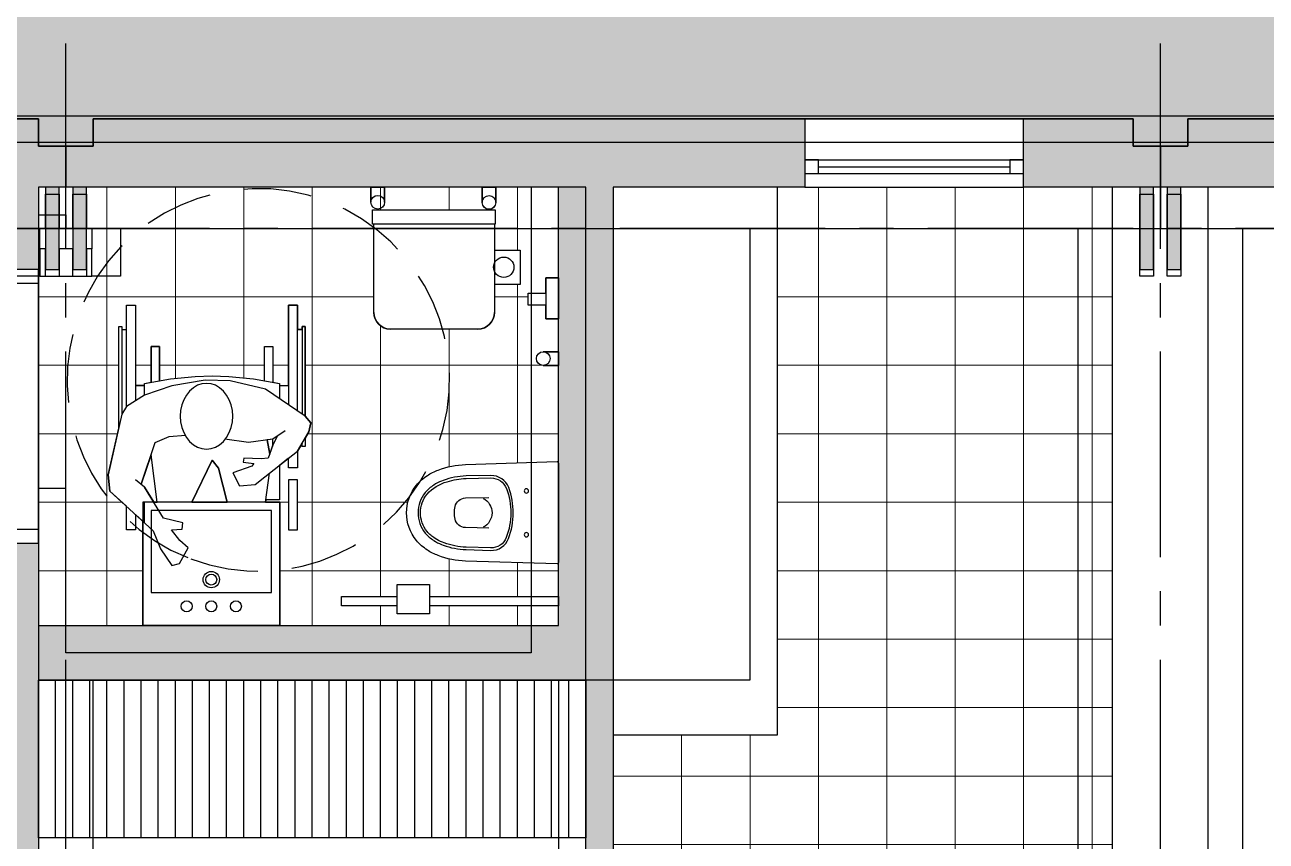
# Model space of a CAD drawing. Header units: inches. Extents: x -5 to 57, y -105 to 48.
# Drawn here: x 6.85 to 11.387, y 17.612 to 20.593 of the extents above; entities that cross this region are included whole.
import ezdxf

# ---------------------------------------------------------------- set-up
doc = ezdxf.new("R2010")
doc.units = ezdxf.units.IN
doc.header["$MEASUREMENT"] = 0
for name, pattern in [('CENTER2', [1.125, 0.75, -0.125, 0.125, -0.125]), ('CONTINUA', [0]), ('DASHED2', [0.375, 0.25, -0.125])]:
    doc.linetypes.add(name, pattern=pattern)
doc.layers.get('Defpoints').update_dxf_attribs({"color": 140})
for name, color, linetype in [('AL-aberturas', 2, 'Continuous'), ('AL-Mamp', 3, 'Continuous'), ('AL-Pavimentos', 1, 'Continuous'), ('EJES-Estructura', 3, 'CENTER2'), ('EQ-Fijo', 1, 'Continuous'), ('EQ-Sanitarios', 1, 'Continuous'), ('ES-Columna', 4, 'CONTINUA'), ('HTC-Estructura', 250, 'CONTINUA'), ('HTC-TexturaPiso', 7, 'Continuous'), ('SectionCutEdges', 240, 'Continuous'), ('Z_SKP', 7, 'Continuous')]:
    doc.layers.add(name, color=color, linetype=linetype)
doc.layers.add('HTC-Humedo', color=254, linetype='Continuous', lineweight=9)
doc.layers.add('HTC-Mamposterías', color=253, linetype='Continuous', lineweight=9)

# ---------------------------------------------------------------- blocks, each defined once
blk = doc.blocks.new('skp')
for p, q in [((19.67499999999926, 28.09499999999998), (19.67499999999926, 28.19999999999998)), ((19.77499999999926, 28.09499999999998), (19.67499999999926, 28.09499999999998)), ((19.67499999999926, 28.09499999999998), (19.67499999999926, 28.07499999999999)), ((19.77499999999926, 28.09499999999998), (19.85000000000011, 28.09499999999998)), ((19.77499999999926, 28.07499999999999), (19.77499999999926, 28.09499999999998)), ((19.67499999999926, 28.02499999999999), (19.67499999999926, 27.97499999999999)), ((19.77499999999926, 27.97499999999999), (19.77499999999926, 28.02499999999999)), ((19.67499999999926, 27.92499999999999), (19.67499999999926, 27.905)), ((19.67499999999926, 27.905), (19.77499999999926, 27.905)), ((19.67499999999926, 27.80000000000001), (19.67499999999926, 27.905)), ((19.77499999999926, 27.905), (19.77499999999926, 27.92499999999999)), ((19.85000000000063, 27.905), (19.77499999999926, 27.905)), ((19.85000000000061, 27.80000000000001), (19.67499999999926, 27.80000000000001)), ((18.19999999999956, 25.50000000000007), (18.19999999999956, 26.10000000000008)), ((19.85000000000031, 25.50000000000007), (18.19999999999956, 25.50000000000007)), ((15.59999999999999, 24.29999999999999), (19.85000000000016, 24.29999999999999)), ((19.85000000000063, 23.69999999999999), (15.09999999999999, 23.69999999999999))]:
    blk.add_line(p, q)
at = {"layer": 'SectionCutEdges'}
for p, q in [((20.16513544435595, 31.74999999999994), (20.16513544435595, 28.10000000000001)), ((20.24999999999902, 28.1), (20.24999999999962, 31.7500000000002)), ((20.26021812656079, 20.24999999999999), (20.26021812656079, 31.75000000000023)), ((19.85000000000012, 28.19999999999998), (19.85000000000011, 28.09499999999998)), ((18.89999999999925, 28.10000000000009), (14.99999999999872, 28.09999999999985)), ((18.89999999999925, 28.00000000000009), (18.89999999999925, 28.10000000000009)), ((19.85000000000011, 28.09499999999998), (19.8500000000001, 28.07499999999999)), ((19.99999999999952, 28.10000000000016), (19.89999999999946, 28.10000000000016)), ((19.89999999999946, 28.10000000000016), (19.89999999999946, 28.07499999999999)), ((19.99999999999952, 28.00000000000018), (19.99999999999952, 28.10000000000016)), ((20.1499999999989, 27.99999999999998), (20.1499999999989, 28.10000000000001)), ((20.1499999999989, 28.10000000000001), (20.16513544435595, 28.10000000000001)), ((20.16513544435595, 28.10000000000001), (20.24999999999902, 28.1)), ((20.16513544435595, 28.10000000000001), (20.16513544435595, 27.89999999999998)), ((19.67499999999926, 28.07499999999999), (19.67499999999926, 28.02499999999999)), ((19.67499999999926, 28.07499999999999), (19.77499999999926, 28.07499999999999)), ((19.8500000000001, 28.07499999999999), (19.77499999999926, 28.07499999999999)), ((19.8500000000001, 28.07499999999999), (19.8500000000001, 28.02499999999999)), ((19.8500000000001, 28.07499999999999), (19.89999999999946, 28.07499999999999)), ((19.89999999999946, 28.07499999999999), (19.89999999999946, 28.02499999999999)), ((19.89999999999946, 28.07499999999999), (19.97499999999926, 28.07499999999999)), ((19.97499999999926, 28.07499999999999), (19.97499999999926, 28.02499999999999)), ((18.2999999999991, 28.00000000000004), (18.89999999999925, 28.00000000000009)), ((18.29999999999914, 26.30000000000004), (18.2999999999991, 28.00000000000004)), ((19.77499999999926, 28.02499999999999), (19.67499999999926, 28.02499999999999)), ((19.77499999999926, 28.02499999999999), (19.8500000000001, 28.02499999999999)), ((19.8500000000001, 28.02499999999999), (19.85000000000064, 28.00000000000001)), ((19.89999999999946, 28.02499999999999), (19.8500000000001, 28.02499999999999)), ((19.89999999999946, 28.00000000000014), (19.85000000000064, 28.00000000000001)), ((19.85000000000064, 28.00000000000001), (19.85000000000064, 27.97499999999999)), ((19.89999999999946, 28.02499999999999), (19.89999999999946, 28.00000000000014)), ((19.97499999999926, 28.02499999999999), (19.89999999999946, 28.02499999999999)), ((19.89999999999946, 28.00000000000014), (19.99999999999952, 28.00000000000018)), ((20.1499999999989, 27.99999999999998), (19.99999999999952, 28.00000000000018)), ((20.1499999999989, 27.89999999999998), (20.1499999999989, 27.99999999999998)), ((19.67499999999926, 27.97499999999999), (19.67499999999926, 27.92499999999999)), ((19.67499999999926, 27.97499999999999), (19.77499999999926, 27.97499999999999)), ((19.85000000000064, 27.97499999999999), (19.77499999999926, 27.97499999999999)), ((19.85000000000064, 27.97499999999999), (19.97499999999926, 27.97499999999999)), ((19.85000000000064, 27.97499999999999), (19.85000000000063, 27.92499999999999)), ((19.97499999999926, 27.97499999999999), (19.97499999999926, 27.92499999999999)), ((15.19999999999999, 27.90000000000003), (18.19999999999907, 27.90000000000001)), ((18.19999999999907, 27.90000000000001), (18.19999999999956, 26.20000000000008)), ((19.77499999999926, 27.92499999999999), (19.67499999999926, 27.92499999999999)), ((19.77499999999926, 27.92499999999999), (19.85000000000063, 27.92499999999999)), ((19.97499999999926, 27.92499999999999), (19.85000000000063, 27.92499999999999)), ((19.85000000000063, 27.92499999999999), (19.85000000000063, 27.905)), ((19.85000000000063, 27.905), (19.85000000000061, 27.80000000000001)), ((20.16513544435595, 27.89999999999998), (20.1499999999989, 27.89999999999998)), ((20.24999999999967, 27.89999999999998), (20.16513544435595, 27.89999999999998)), ((20.16513544435595, 27.89999999999998), (20.16513544435595, 24.1)), ((20.24999999999904, 24.09999999999998), (20.24999999999967, 27.89999999999998)), ((19.85000000000061, 27.80000000000001), (19.85000000000065, 26.30000000000017)), ((19.85000000000065, 26.30000000000017), (18.29999999999914, 26.30000000000004)), ((19.99999999999956, 26.30000000000018), (19.85000000000065, 26.30000000000017)), ((19.85000000000065, 26.30000000000017), (19.85000000000039, 26.10000000000008)), ((19.99999999999956, 26.10000000000017), (19.99999999999956, 26.30000000000018)), ((18.19999999999956, 26.20000000000008), (17.44999999999956, 26.20000000000008)), ((18.19999999999956, 26.10000000000008), (18.19999999999956, 26.20000000000008)), ((17.44999999999956, 26.10000000000008), (18.19999999999956, 26.10000000000008)), ((18.19999999999956, 26.10000000000008), (19.85000000000039, 26.10000000000008)), ((19.85000000000039, 26.10000000000008), (19.99999999999956, 26.10000000000017)), ((19.85000000000039, 26.10000000000008), (19.85000000000031, 25.50000000000007)), ((19.85000000000031, 25.50000000000007), (19.85000000000016, 24.29999999999999)), ((19.85000000000016, 24.29999999999999), (19.85000000000067, 24.07499999999999)), ((20.14999999999893, 23.99999999999997), (20.14999999999892, 24.1)), ((20.14999999999892, 24.1), (20.16513544435595, 24.1)), ((20.16513544435595, 24.1), (20.24999999999904, 24.09999999999998)), ((20.16513544435595, 24.1), (20.16513544435595, 23.89999999999997)), ((19.67499999999906, 24.02499999999999), (19.67499999999906, 24.07499999999999)), ((19.67499999999906, 24.07499999999999), (19.85000000000067, 24.07499999999999)), ((19.85000000000067, 24.07499999999999), (19.97499999999906, 24.07499999999999)), ((19.85000000000067, 24.07499999999999), (19.85000000000067, 24.02499999999999)), ((19.97499999999906, 24.07499999999999), (19.97499999999906, 24.02499999999999)), ((19.85000000000067, 24.02499999999999), (19.67499999999906, 24.02499999999999)), ((19.97499999999906, 24.02499999999999), (19.85000000000067, 24.02499999999999)), ((19.85000000000067, 24.02499999999999), (19.85000000000067, 24)), ((20.14999999999893, 23.99999999999997), (19.85000000000067, 24)), ((19.85000000000067, 24), (19.85000000000066, 23.97499999999999)), ((20.14999999999893, 23.89999999999997), (20.14999999999893, 23.99999999999997)), ((19.67499999999906, 23.92499999999999), (19.67499999999906, 23.97499999999999)), ((19.67499999999906, 23.97499999999999), (19.85000000000066, 23.97499999999999)), ((19.85000000000066, 23.97499999999999), (19.97499999999906, 23.97499999999999)), ((19.85000000000066, 23.97499999999999), (19.85000000000066, 23.92499999999999)), ((19.97499999999906, 23.97499999999999), (19.97499999999906, 23.92499999999999)), ((19.85000000000066, 23.92499999999999), (19.67499999999906, 23.92499999999999)), ((19.97499999999906, 23.92499999999999), (19.85000000000066, 23.92499999999999)), ((19.85000000000066, 23.92499999999999), (19.85000000000063, 23.69999999999999)), ((20.16513544435595, 23.89999999999997), (20.14999999999893, 23.89999999999997)), ((20.24999999999969, 23.89999999999997), (20.16513544435595, 23.89999999999997)), ((20.16513544435595, 23.89999999999997), (20.16513544435595, 20.24999999999999)), ((20.24999999999909, 20.24999999999996), (20.24999999999969, 23.89999999999997)), ((19.85000000000063, 23.69999999999999), (19.85000000000017, 20.19999999999997))]:
    blk.add_line(p, q, dxfattribs=at)
blk = doc.blocks.new('columna')
at = {"layer": 'HTC-Estructura'}
h = blk.add_hatch(color=256, dxfattribs=at)
h.dxf.hatch_style = 1
h.paths.add_polyline_path([(0.09999999999999432, 0), (0.1499999999999986, 1.77635683940025e-15), (0.1499999999999986, 0.3000000000000007), (0.09999999999999432, 0.2999999999999989)])
h.paths.add_polyline_path([(0, 0), (0.05000000000000426, 1.77635683940025e-15), (0.05000000000000426, 0.3000000000000007), (0, 0.2999999999999989)])
for points in [[(0, 0), (0.05000000000000426, 1.77635683940025e-15), (0.05000000000000426, 0.3000000000000007), (0, 0.2999999999999989)], [(0.09999999999999432, 0), (0.1499999999999986, 1.77635683940025e-15), (0.1499999999999986, 0.3000000000000007), (0.09999999999999432, 0.2999999999999989)]]:
    blk.add_lwpolyline(points, close=True)
blk = doc.blocks.new('PS_1.00x0.10')
at = {"color": 0}
blk.add_lwpolyline([(-0.05000000000001137, -5.684341886080801e-14), (-0.1000000000000227, -5.684341886080801e-14), (-0.1000000000000225, 0.8999999999999317), (-0.05000000000001115, 0.8999999999999317)], close=True, dxfattribs=at)
for points in [[(0, 0), (-0.05000000000001137, 0), (-0.05000000000001137, -0.1000000000000341), (0, -0.1000000000000909)], [(-0.9999999999999547, -0.1000000000000909), (-0.9499999999999433, -0.1000000000000909), (-0.949999999999716, -1.70530256582424e-13), (-0.9999999999999547, -5.684341886080801e-14)]]:
    blk.add_lwpolyline(points, dxfattribs=at)
at = {"color": 9}
blk.add_arc((-0.05000000000001137, -5.684341886080801e-14), 0.8999999999999886, 89.99999999999997, 180, dxfattribs=at)
blk = doc.blocks.new('inodoro2')
at = {"color": 0}
blk.add_lwpolyline([(0.5190000000001191, -0.1014999999998736, 0.3546798029556779), (0.5190000000000055, 0.1015000000001578, 0.06470984636858826), (0.478999999999985, 0.1360000000000241, 0.06005385441903579), (0.4390000000001351, 0.1560000000000628, 0.08538410958147201), (0.3389510283535628, 0.1764378642644715), (0.005155730629894606, 0.1868393410193789, 0.4233672401025692), (-5.684341886080801e-14, 0.1818417668106918), (5.684341886080801e-14, -0.1818417668106349, 0.4233672401025755), (0.005155730629894606, -0.1868393410192652), (0.3389510283536197, -0.1764378642643578, 0.08538410958147603), (0.4390000000000214, -0.1559999999998922, 0.06005385441901612), (0.478999999999985, -0.1359999999998536, 0.06470984636859539)], format="xyb", close=True, dxfattribs=at)
blk.add_lwpolyline([(0.4558562769351511, -0.1009519175601667, -0.05610001384091203), (0.4269911490277423, -0.1156699732078437), (0.420734447756729, -0.118021058029683, -0.0822585310797336), (0.3376428910628988, -0.1344582409117265), (0.2478776732618257, -0.1372554367761154, -0.3196992246936755), (0.1822205809887691, -0.0935118808857851, -0.1825634116925561), (0.1816496504882252, 0.09200034655140144, -0.3179524233199826), (0.2466050662035855, 0.1361566131740233), (0.3376428910627851, 0.1344582409117834, -0.08225853107974863), (0.4207344477568995, 0.1180210580297967), (0.4269911490277423, 0.1156699732080142, -0.05614142442603173), (0.4558762339428881, 0.100938736742421, -0.06315959318925528), (0.4870090585178559, 0.07426188356004104, -0.1699412990201246), (0.5130000000001473, 1.13686837721616e-13, -0.1699412990201205), (0.4870090585178559, -0.07426188355981367, -0.06312239290453102), (0.4558964010938098, -0.1009254548484364, 0.06312239290453102)], format="xyb", dxfattribs=at)
at = {"color": 8}
for points in [[(0.4509456298995929, -0.09340948088743062, 0.06265861734938769), (0.4801484962722498, -0.06842936121353205, 0.1692839826484694), (0.5040000000001328, 1.13686837721616e-13, 0.1692839826484835), (0.4801484962721361, 0.06842936121381626, 0.1423729251411963), (0.4068961002531637, 0.113333641343047, 0.0708347334742841), (0.3374182919516215, 0.1254608649423403), (0.2464371943199239, 0.1271581789196716, 0.3179524233199826), (0.1900788189199147, 0.08884612405580583, 0.1825634116925561), (0.1906301751265573, -0.09030583558984517, 0.3196992246936755), (0.2475973581280186, -0.1282598032005353), (0.3373625759290917, -0.1254626073361464, 0.0822585310797336), (0.4175686452280729, -0.1095962319573118), (0.4238253464990294, -0.1072451471354725, 0.05610001384091203), (0.4508969077069764, -0.09344161418022168)], [(0.2548729370614069, -0.05650349073999905), (0.3395811768079398, -0.05417634129639737, 0.3454059952649307), (0.3775785204337581, -0.0226481441575288, 0.1069173504647125), (0.3775785204336444, 0.02264814415769933, 0.3454059952649211), (0.3395811768079966, 0.0541763412965679), (0.2548729370614069, 0.05650349074016958)]]:
    blk.add_lwpolyline(points, format="xyb", dxfattribs=at)
for centre in [(0.116999999999905, 0.08000000000009777), (0.116999999999905, -0.07999999999998408)]:
    blk.add_circle(centre, 0.007999999999999998, dxfattribs=at)
blk.add_arc((0.3016272359458867, 5.684341886080801e-14), 0.05898158589468035, 116.8367514707167, 243.1632485292848, dxfattribs=at)
blk = doc.blocks.new('BachaBaño')
at = {"color": 0}
for points in [[(0.2499999999997726, 1.193696487991843e-12), (-0.2499999999998295, -1.193696487992115e-12), (-0.2499999999970442, -0.4500000000008981), (0.250000000002558, -0.4499999999985675)], [(0.2200000000050295, -0.1200000000035857), (-0.2200000000036084, -0.120000000005632), (-0.2200000000017326, -0.4200000000053024), (0.2200000000068485, -0.420000000003256)]]:
    blk.add_lwpolyline(points, close=True, dxfattribs=at)
at = {"color": 8}
for centre, radius in [((-0.08999999999917918, -0.07000000000493856), 0.02), ((6.252733212052266e-13, -0.07000000000454065), 0.02), ((0.09000000000082764, -0.07000000000374484), 0.02), ((1.648448890546625e-12, -0.1675000000045088), 0.03000000000004229), ((1.648448890546625e-12, -0.1675000000045088), 0.02000000000000192)]:
    blk.add_circle(centre, radius, dxfattribs=at)
blk = doc.blocks.new('BañoDiscapacitados')
at = {"color": 0, "linetype": 'ByBlock'}
for p, q in [((1.114514, 1.601079000000002), (1.114514, 1.545469000000001)), ((1.164833999999999, 1.545469000000001), (1.164833999999999, 1.601079000000002)), ((1.521198999999999, 1.600000000000005), (1.521198999999999, 1.544390000000003)), ((1.57152, 1.544390000000003), (1.57152, 1.600000000000005)), ((1.125584, 1.142506000000001), (1.125584, 1.465698999999997)), ((1.566067, 1.465698999999997), (1.566067, 1.142506000000001)), ((1.566067, 1.370989000000002), (1.659922, 1.370989000000002)), ((1.659922, 1.370989000000002), (1.659922, 1.245232000000001)), ((1.659922, 1.245232000000001), (1.566067, 1.245232000000001)), ((1.800000000000001, 1.269019), (1.753698, 1.269019)), ((1.753698, 1.269019), (1.753698, 1.119730000000001)), ((1.689420999999999, 1.213035000000001), (1.753698, 1.213035000000001)), ((1.689420999999999, 1.169493000000003), (1.689420999999999, 1.213035000000001)), ((1.753698, 1.169493000000003), (1.689420999999999, 1.169493000000003)), ((1.753698, 1.119730000000001), (1.800000000000001, 1.119730000000001)), ((1.506067, 1.082506000000002), (1.185583999999999, 1.082506000000002)), ((1.800000000000001, 0.9994690000000013), (1.744389999999999, 0.9994690000000013)), ((1.744389999999999, 0.949149000000002), (1.800000000000001, 0.949149000000002)), ((1.329215999999999, 0.1060910000000028), (1.800000000000001, 0.1060910000000028)), ((1.800000000000001, 0.07190300000000249), (1.329215999999999, 0.07190300000000249))]:
    blk.add_line(p, q, dxfattribs=at)
at = {"color": 9, "linetype": 'ByBlock'}
for p, q in [((0.8464330000000011, 1.170196000000001), (0.8132999999999999, 1.170196000000001)), ((0.8132999999999999, 1.170196000000001), (0.8132999999999999, 0.8059778198131653)), ((0.8464330000000011, 0.7834669256592086), (0.8464330000000011, 1.170196000000001)), ((0.8748339999999999, 1.092299000000001), (0.8629999999999995, 1.092299000000001)), ((0.8629999999999995, 1.092299000000001), (0.8629999999999995, 0.7722111388771893)), ((0.8748339999999999, 0.764171000000001), (0.8748339999999999, 1.092299000000001)), ((0.2050650000000003, 1.081095000000001), (0.2216320000000005, 1.081095000000001)), ((0.8629999999999995, 1.081095000000001), (0.8464330000000011, 1.081095000000001)), ((0.2878990000000003, 0.8759780000000035), (0.2547649999999999, 0.8759780000000035)), ((0.7801660000000012, 0.8759780000000035), (0.8132999999999999, 0.8759780000000035)), ((0.7564999999999991, 0.658570000000001), (0.7564999999999991, 0.6801700000000004)), ((0.7801660000000012, 0.584773000000002), (0.7801660000000012, 0.504919000000001)), ((0.7801660000000012, 0.584773000000002), (0.7801660000000012, 0.4586019999999991)), ((0.7801660000000012, 0.4586019999999991), (0.730633000000001, 0.4586019999999991))]:
    blk.add_line(p, q, dxfattribs=at)
at = {"color": 8, "linetype": 'ByBlock'}
for p, q in [((0.7448749263385871, 0.6255493975488813), (0.7352849398118525, 0.6773063248339962)), ((0.3334291727789712, 0.4499999999988633), (0.3115658519764943, 0.6231391722220739)), ((0.729461326223035, 0.4500000000007092), (0.7439309593153562, 0.5562307013083745))]:
    blk.add_line(p, q, dxfattribs=at)
at = {"color": 0, "linetype": 'ByBlock'}
for points in [[(1.120888000000001, 1.518294000000001), (1.568885, 1.518294000000001), (1.568885, 1.465698999999997), (1.120888000000001, 1.465698999999997)], [(1.329215999999999, 0.04260000000000019), (1.211216, 0.04260000000000019), (1.211216, 0.1500470000000007), (1.329215999999999, 0.1500470000000007)]]:
    blk.add_lwpolyline(points, close=True, dxfattribs=at)
at = {"color": 9, "linetype": 'ByBlock'}
for points in [[(0.2216320000000005, 0.8001710000000024), (0.2216320000000005, 1.170196000000001), (0.2547649999999999, 1.170196000000001), (0.2547649999999999, 0.8205711921469216)], [(0.1932320000000001, 0.720211596444166), (0.1932320000000001, 1.092299000000001), (0.2050650000000003, 1.092299000000001), (0.2050650000000003, 0.771371000000002)], [(0.342333, 0.8935580000000023), (0.342333, 1.018613999999999), (0.311566, 1.018613999999999), (0.311566, 0.888084544476957)], [(0.725733, 0.8935580000000023), (0.725733, 1.018613999999999), (0.7564999999999991, 1.018613999999999), (0.7564999999999991, 0.8880843665691351)], [(0.2878990000000003, 0.8409720000000007), (0.2878990000000003, 0.8838740000000023), (0.3825659999999997, 0.9007160000000027), (0.4725000000000001, 0.9091380000000022), (0.534033, 0.9112430000000025), (0.5955649999999997, 0.9091380000000022), (0.6854990000000001, 0.9007160000000027), (0.7801660000000012, 0.8838740000000023), (0.7801660000000012, 0.8284890000000011)], [(0.8748339999999999, 0.6840670000000024), (0.8748339999999999, 0.6535420000000016), (0.8629999999999995, 0.6535420000000016), (0.8629999999999995, 0.664746000000001)], [(0.8464330000000011, 0.6369690000000006), (0.8464330000000011, 0.5756450000000015), (0.8133625611653228, 0.5756450000000015), (0.8130553820422248, 0.610678283539233)], [(0.2547649999999999, 0.4048180000000023), (0.2547649999999999, 0.3491260000000018), (0.2216320000000005, 0.3491260000000018), (0.2216320000000005, 0.4351820000000011)], [(0.2878990000000003, 0.3744543126784716), (0.2878990000000003, 0.4499999999986511)]]:
    blk.add_lwpolyline(points, dxfattribs=at)
at = {"color": 8, "linetype": 'ByBlock'}
for points in [[(0.7725888821179936, 0.6912018913911808), (0.7564999999999991, 0.658570000000001), (0.7396010000000004, 0.6105690000000017), (0.7132009999999998, 0.6081690000000037), (0.6508000000000003, 0.6105690000000017), (0.6483999999999988, 0.5961690000000033), (0.6868009999999991, 0.5913690000000003), (0.6796000000000006, 0.5817690000000013), (0.6100000000000003, 0.5577680000000029), (0.6340000000000003, 0.5097680000000011), (0.6916009999999986, 0.5145680000000006), (0.7276009999999999, 0.543368000000001), (0.8464330000000011, 0.6369690000000006), (0.8884030000000003, 0.7065699999999993), (0.8956030000000013, 0.7401710000000001), (0.8748339999999999, 0.764171000000001), (0.7300009999999997, 0.8625720000000001), (0.6003999999999996, 0.893772000000002), (0.5091979999999996, 0.896172), (0.3867970000000005, 0.8745720000000006), (0.2878990000000003, 0.8409720000000007), (0.2216320000000005, 0.8001710000000024), (0.2050650000000003, 0.771371000000002), (0.153994, 0.550568000000002), (0.1611939999999992, 0.4905680000000032), (0.318784, 0.3461510000000025), (0.3459959999999995, 0.2793650000000021), (0.3867970000000005, 0.2193640000000023), (0.415597, 0.2265640000000033), (0.4467980000000003, 0.2838610000000017), (0.4167319999999997, 0.3101699999999994), (0.3861150000000002, 0.3495890000000017), (0.4251969999999998, 0.3513660000000023), (0.4275969999999996, 0.3753659999999996), (0.3565329999999998, 0.3921660000000031), (0.2878990000000003, 0.504919000000001), (0.2547649999999999, 0.5322880000000012)], [(0.6100000000000003, 0.764171000000001), (0.6085409999999998, 0.7850090000000023), (0.6042099999999992, 0.8052139999999994), (0.5971380000000002, 0.8241720000000008), (0.5875399999999997, 0.841306000000003), (0.5757070000000004, 0.8560970000000019), (0.5619990000000001, 0.8680950000000003), (0.5468329999999995, 0.8769350000000031), (0.5306689999999996, 0.8823490000000014), (0.513998, 0.8841719999999995), (0.4973279999999995, 0.8823490000000014), (0.4811639999999997, 0.8769350000000031), (0.4659979999999999, 0.8680950000000003), (0.4522900000000005, 0.8560970000000019), (0.4404569999999994, 0.841306000000003), (0.4308589999999999, 0.8241720000000008), (0.4237869999999999, 0.8052139999999994), (0.4194560000000003, 0.7850090000000023), (0.4179969999999997, 0.764171000000001), (0.4194560000000003, 0.7433329999999998), (0.4237869999999999, 0.7231280000000027), (0.4308589999999999, 0.7041700000000013), (0.4404569999999994, 0.6870350000000016), (0.4522900000000005, 0.6722440000000027), (0.4659979999999999, 0.6602470000000018), (0.4811639999999997, 0.6514060000000015), (0.4973279999999995, 0.6459930000000007), (0.513998, 0.6441690000000015), (0.5306689999999996, 0.6459930000000007), (0.5468329999999995, 0.6514060000000015), (0.5619990000000001, 0.6602470000000018), (0.5757070000000004, 0.6722440000000027), (0.5875399999999997, 0.6870350000000016), (0.5971380000000002, 0.7041700000000013), (0.6042099999999992, 0.7231280000000027), (0.6085409999999998, 0.7433329999999998), (0.6100000000000003, 0.764171000000001)], [(0.2751450000000002, 0.5154540000000019), (0.3267959999999999, 0.6681699999999999), (0.3771969999999998, 0.6897700000000029), (0.4371979999999995, 0.6945700000000024)], [(0.8020019999999999, 0.7113700000000023), (0.7564999999999991, 0.6801700000000004), (0.6676000000000002, 0.6681699999999999), (0.5811989999999998, 0.6801700000000004)], [(0.4606166431622631, 0.4499999999994561), (0.534033, 0.603466000000001), (0.5571989999999998, 0.5745690000000039), (0.5892944850561346, 0.4500000000000559)]]:
    blk.add_lwpolyline(points, dxfattribs=at)
at = {"color": 9, "linetype": 'ByBlock'}
blk.add_lwpolyline([(0.8464330000000011, 0.3491260000000018), (0.8464330000000011, 0.5322880000000012), (0.8132999999999999, 0.5322880000000012), (0.8132999999999999, 0.3491260000000018)], close=True, dxfattribs=at)
at = {"color": 0, "linetype": 'ByBlock'}
blk.add_lwpolyline([(1.211216, 0.07190300000000249), (1.006876, 0.07190300000000249), (1.006876, 0.1060910000000028), (1.211216, 0.1060910000000028)], dxfattribs=at)
for centre, radius in [((1.139672000000001, 1.545530000000003), 0.025061), ((1.546344000000001, 1.544591), 0.025061), ((1.600328000000001, 1.308111), 0.037221), ((1.744591, 0.9743240000000029), 0.025061)]:
    blk.add_circle(centre, radius, dxfattribs=at)
at = {"color": 8, "linetype": 'DASHED2'}
blk.add_arc((0.7033570000000005, 0.8967420000000033), 0.6984739999999999, 249.3221239999998, 248.644915, dxfattribs=at)
at = {"color": 0, "linetype": 'ByBlock'}
for centre, start, end in [((1.185583999999999, 1.142506000000001), 180, 270), ((1.506067, 1.142506000000001), 270, 0)]:
    blk.add_arc(centre, 0.06, start, end, dxfattribs=at)
at = {"layer": 'Defpoints', "linetype": 'ByBlock'}
for points in [[(1.114598464109982, 1.545517481459388), (1.114514, 1.601079000000002), (1.164833999999999, 1.601079000000002), (1.164719201268531, 1.545469916565841, -0.9999999999999213)], [(1.521283964109982, 1.54497798145939), (1.5211995, 1.600539500000004), (1.571519499999999, 1.600539500000004), (1.571404701268531, 1.544930416565842, -0.9999999999999213)], [(1.659922, 1.245232000000001), (1.566067, 1.245232000000001), (1.566067, 1.142506000000001, -0.414213562373095), (1.506067, 1.082506000000002), (1.185583999999999, 1.082506000000001, -0.414213562373095), (1.125584, 1.142506000000001), (1.125584, 1.465698999999997), (1.120888000000001, 1.465698999999997), (1.120888000000001, 1.518294000000001), (1.568885, 1.518294000000001), (1.568885, 1.465698999999997), (1.566067, 1.465698999999997), (1.566067, 1.370989000000002), (1.659922, 1.370989000000002)], [(1.744438481459387, 0.9993845358900186), (1.800000000000001, 0.9994690000000013), (1.800000000000001, 0.949149000000002), (1.744390916565839, 0.94926379873147, -0.9999999999999213)], [(1.280999999999882, 0.3099300000001293, -0.3546798029556779), (1.280999999999995, 0.5129300000001606, -0.06470984636858826), (1.321000000000016, 0.547430000000027, -0.06005385441903579), (1.360999999999866, 0.5674300000000656, -0.08538410958147201), (1.461048971646438, 0.5878678642644743), (1.794844269370106, 0.5982693410193818, -0.4233672401025692), (1.800000000000058, 0.5932717668106946), (1.799999999999944, 0.2295882331893679, -0.4233672401025755), (1.794844269370106, 0.2245906589807376), (1.461048971646381, 0.234992135735645, -0.08538410958147603), (1.360999999999979, 0.2554300000001106, -0.06005385441901612), (1.321000000000016, 0.2754300000001493, -0.06470984636859539)]]:
    blk.add_lwpolyline(points, format="xyb", close=True, dxfattribs=at)
for points in [[(1.753698, 1.213035000000001), (1.753698, 1.269019), (1.800000000000001, 1.269019), (1.800000000000001, 1.119730000000001), (1.753698, 1.119730000000001), (1.753698, 1.169493000000003), (1.689420999999999, 1.169493000000003), (1.689420999999999, 1.213035000000001)], [(0.7294613262227503, 0.4499999999986209), (0.7814249999998388, 0.4499999999986209), (0.7814249999998388, 1.246956577004144e-12), (0.2814249999974514, 1.246946990107745e-12), (0.2814249999974514, 0.3803871488886887), (0.2547649999999999, 0.4048186307062657), (0.2547649999999999, 0.3491260000000018), (0.2216320000000005, 0.3491260000000018), (0.2216320000000005, 0.4351820323243881), (0.1611939999999992, 0.4905680000000032), (0.153994, 0.550568000000002), (0.1932320000000001, 0.7202115964441673), (0.1932320000000001, 1.092299000000001), (0.2050650000000003, 1.092299000000001), (0.2050650000000003, 1.081095000000001), (0.2216320000000005, 1.081095000000001), (0.2216320000000005, 1.170196000000001), (0.2547649999999999, 1.170196000000001), (0.2547649999999999, 0.8759780000000035), (0.2878990000000003, 0.8759780000000035), (0.2878990000000003, 0.8838740000000023), (0.311566, 0.8880845444769584), (0.311566, 1.018613999999999), (0.342333, 1.018613999999999), (0.342333, 0.8935582345062191), (0.3825659999999997, 0.9007160000000027), (0.4725000000000001, 0.9091380000000022), (0.534033, 0.9112430000000025), (0.5955649999999997, 0.9091380000000022), (0.6854990000000001, 0.9007160000000027), (0.725733, 0.8935580565983949), (0.725733, 1.018613999999999), (0.7564999999999991, 1.018613999999999), (0.7564999999999991, 0.8880843665691345), (0.7801660000000012, 0.8838740000000023), (0.7801660000000012, 0.8759780000000035), (0.8132999999999999, 0.8759780000000035), (0.8132999999999999, 1.170196000000001), (0.8464330000000011, 1.170196000000001), (0.8464330000000011, 1.081095000000001), (0.8629999999999995, 1.081095000000001), (0.8629999999999995, 1.092299000000001), (0.8748339999999999, 1.092299000000001), (0.8748339999999999, 0.764171000000001), (0.8956030000000013, 0.7401710000000001), (0.8884030000000003, 0.7065699999999993), (0.8748339999999999, 0.6840670000000024), (0.8748339999999999, 0.6535420000000016), (0.8629999999999995, 0.6535420000000016), (0.8629999999999995, 0.6644429043840818), (0.8464330000000011, 0.6369690000000006), (0.8464330000000011, 0.5756450000000015), (0.8133625611653228, 0.5756450000000015), (0.8130553820422248, 0.610678283539233), (0.7801660000000012, 0.584772138321329), (0.7801660000000012, 0.4586019999999991), (0.7306330005348647, 0.4586019999999991)], [(0.744874926338587, 0.6255493975488811), (0.7564999999999991, 0.658570000000001), (0.7564999999999991, 0.6801700000000004), (0.7352849398118524, 0.6773063248339962)], [(0.321328803606953, 0.4499999999986209), (0.333429172779002, 0.4499999999986209), (0.3115658519764941, 0.6231391722220739), (0.2751449803408388, 0.5154539418739548), (0.2878990000000001, 0.504919000000001)], [(0.4606166431618635, 0.4499999999986209), (0.5892944850565043, 0.4499999999986209), (0.5571989999999998, 0.5745690000000039), (0.534033, 0.603466000000001)], [(0.8464330000000011, 0.3491260000000018), (0.8464330000000011, 0.5322880000000012), (0.8132999999999999, 0.5322880000000012), (0.8132999999999999, 0.3491260000000018)], [(1.329215999999999, 0.1060910000000028), (1.800000000000001, 0.1060910000000028), (1.800000000000001, 0.07190300000000249), (1.329215999999999, 0.0719030000000025), (1.329215999999999, 0.04260000000000019), (1.211216, 0.04260000000000019), (1.211216, 0.07190300000000249), (1.006876, 0.07190300000000249), (1.006876, 0.1060910000000028), (1.211216, 0.1060910000000028), (1.211216, 0.1500470000000007), (1.329215999999999, 0.1500470000000007)]]:
    blk.add_lwpolyline(points, close=True, dxfattribs=at)
at = {"layer": 'EQ-Sanitarios', "xscale": -1}
blk.add_blockref('inodoro2', (1.800000000000001, 0.4114300000000028), dxfattribs=at)
at = {"layer": 'EQ-Sanitarios', "rotation": 180}
blk.add_blockref('BachaBaño', (0.5314250000000094, 5.329070518200751e-14), dxfattribs=at)

msp = doc.modelspace()

# ---------------------------------------------------------------- hatches: boundary and pattern name
at = {"layer": 'EQ-Fijo', "lineweight": -3}
h = msp.add_hatch(dxfattribs=at)
h.set_pattern_fill('LINE', color=9, scale=0.5, angle=90)
h.set_pattern_definition([(90, (6.900000000000252, 17.59999999999907), (-0.0625, 3.827021247335479e-18), [])])
h.paths.add_polyline_path([(8.899999999999794, 18.19999999999963), (8.899999999999794, 17.62499999999963), (6.900000000000252, 17.62499999999907), (6.900000000000252, 18.19999999999908)])
at = {"layer": 'HTC-Humedo'}
h = msp.add_hatch(dxfattribs=at)
h.set_pattern_fill('NET', color=256, scale=2)
h.set_pattern_definition([(0, (6.900000000000252, 15.09999999999918), (0, 0.25), []), (90, (6.900000000000252, 15.09999999999918), (-0.25, 1.530808498934192e-17), [])])
h.paths.add_polyline_path([(6.899999999999999, 18.3999999999991), (8.79999999999995, 18.3999999999991), (8.79999999999995, 19.99999999999957), (6.899999999999999, 19.99999999999957)])
h.paths.add_polyline_path([(7.729461326222747, 18.84999999999772), (7.781424999999835, 18.84999999999772), (7.781424999999835, 18.40000000000034), (7.281424999997448, 18.40000000000034), (7.281424999997448, 18.78038714888779), (7.254764999999996, 18.80481863070536), (7.254764999999996, 18.7491259999991), (7.221631999999997, 18.7491259999991), (7.221631999999997, 18.83518203232348), (7.161193999999996, 18.8905679999991), (7.153993999999996, 18.9505679999991), (7.193231999999997, 19.12021159644326), (7.193231999999997, 19.4922989999991), (7.205064999999997, 19.4922989999991), (7.205064999999997, 19.4810949999991), (7.221631999999997, 19.4810949999991), (7.221631999999997, 19.5701959999991), (7.254764999999996, 19.5701959999991), (7.254764999999996, 19.2759779999991), (7.287898999999997, 19.2759779999991), (7.287898999999997, 19.2838739999991), (7.311565999999996, 19.28808454447605), (7.311565999999996, 19.4186139999991), (7.342332999999996, 19.4186139999991), (7.342332999999996, 19.29355823450532), (7.382565999999996, 19.3007159999991), (7.472499999999997, 19.3091379999991), (7.534032999999996, 19.3112429999991), (7.595564999999996, 19.3091379999991), (7.685498999999997, 19.3007159999991), (7.725732999999996, 19.29355805659749), (7.725732999999996, 19.4186139999991), (7.756499999999996, 19.4186139999991), (7.756499999999996, 19.28808436656823), (7.780165999999998, 19.2838739999991), (7.780165999999998, 19.2759779999991), (7.813299999999996, 19.2759779999991), (7.813299999999996, 19.5701959999991), (7.846432999999998, 19.5701959999991), (7.846432999999998, 19.4810949999991), (7.862999999999996, 19.4810949999991), (7.862999999999996, 19.4922989999991), (7.874833999999996, 19.4922989999991), (7.874833999999996, 19.1641709999991), (7.895602999999998, 19.1401709999991), (7.888402999999997, 19.1065699999991), (7.874833999999996, 19.0840669999991), (7.874833999999996, 19.0535419999991), (7.862999999999996, 19.0535419999991), (7.862999999999996, 19.06444290438318), (7.846432999999998, 19.0369689999991), (7.846432999999998, 18.9756449999991), (7.813362561165319, 18.9756449999991), (7.813055382042221, 19.01067828353833), (7.780165999999998, 18.98477213832043), (7.780165999999998, 18.8586019999991), (7.730633000534861, 18.8586019999991)], flags=16)
edge = h.paths.add_edge_path()
edge.add_arc((8.406086805555503, 18.81142999999917), 0.1610868055555749, 140.9428639498584, 219.0571360500769, ccw=False)
edge.add_arc((8.433729166666112, 18.77629111111027), 0.2049301937425129, 123.37289173863391, 138.1826478488321, ccw=False)
edge.add_arc((8.423958333333452, 18.79151333333306), 0.1868433176408962, 109.69164134712369, 123.43846100729331, ccw=False)
edge.add_arc((8.47042916666666, 18.6868466666649), 0.3011673114107111, 91.78483021750151, 111.3060790232094, ccw=False)
edge.add_line((8.461048971646434, 18.98786786426357), (8.794844269370103, 18.99826934101848))
edge.add_arc((8.794999999999993, 18.99327176680977), 0.00500000000005989, 2.036131263594143e-10, 91.78483021775492, ccw=False)
edge.add_line((8.800000000000054, 18.99327176680979), (8.79999999999994, 18.62958823318846))
edge.add_arc((8.794999999999964, 18.62958823318846), 0.004999999999975913, -91.78483021745859, 8.139977580867708e-11, ccw=False)
edge.add_line((8.794844269370103, 18.62459065897983), (8.461048971646377, 18.63499213573474))
edge.add_arc((8.470429166666852, 18.93601333333293), 0.3011673114102394, 248.6939209767396, 268.2151697824484, ccw=False)
edge.add_arc((8.423958333333536, 18.83134666666584), 0.1868433176413809, 236.5615389927741, 250.3083586529394, ccw=False)
edge.add_arc((8.433729166666478, 18.84656888888857), 0.2049301937431117, 221.817352151154, 236.6271082613539, ccw=False)
h.paths.add_polyline_path([(8.329215999999995, 18.5060909999991), (8.799999999999997, 18.5060909999991), (8.799999999999997, 18.4719029999991), (8.329215999999995, 18.4719029999991), (8.329215999999995, 18.4425999999991), (8.211215999999997, 18.4425999999991), (8.211215999999997, 18.4719029999991), (8.006875999999997, 18.4719029999991), (8.006875999999997, 18.5060909999991), (8.211215999999997, 18.5060909999991), (8.211215999999997, 18.5500469999991), (8.329215999999995, 18.5500469999991)])
edge = h.paths.add_edge_path(flags=16)
edge.add_line((8.659921999999996, 19.6452319999991), (8.566066999999997, 19.6452319999991))
edge.add_line((8.566066999999997, 19.6452319999991), (8.566066999999997, 19.5425059999991))
edge.add_arc((8.506066999999996, 19.5425059999991), 0.0600000000000005, 270, 359.9999999999966, ccw=False)
edge.add_line((8.506066999999996, 19.4825059999991), (8.185583999999995, 19.4825059999991))
edge.add_arc((8.185583999999995, 19.5425059999991), 0.06000000000000227, 180.0000000000034, 270, ccw=False)
edge.add_line((8.125583999999996, 19.5425059999991), (8.125583999999996, 19.86569899999909))
edge.add_line((8.125583999999996, 19.86569899999909), (8.120887999999997, 19.86569899999909))
edge.add_line((8.120887999999997, 19.86569899999909), (8.120887999999997, 19.9182939999991))
edge.add_line((8.120887999999997, 19.9182939999991), (8.568884999999996, 19.9182939999991))
edge.add_line((8.568884999999996, 19.9182939999991), (8.568884999999996, 19.86569899999909))
edge.add_line((8.568884999999996, 19.86569899999909), (8.566066999999997, 19.86569899999909))
edge.add_line((8.566066999999997, 19.86569899999909), (8.566066999999997, 19.7709889999991))
edge.add_line((8.566066999999997, 19.7709889999991), (8.659921999999996, 19.7709889999991))
edge.add_line((8.659921999999996, 19.7709889999991), (8.659921999999996, 19.6452319999991))
h.paths.add_polyline_path([(7.846432999999998, 18.7491259999991), (7.846432999999998, 18.9322879999991), (7.813299999999996, 18.9322879999991), (7.813299999999996, 18.7491259999991)], flags=16)
h.paths.add_polyline_path([(7.744874926338584, 19.02554939754798), (7.756499999999996, 19.0585699999991), (7.756499999999996, 19.0801699999991), (7.735284939811849, 19.07730632483309)], flags=0)
h.paths.add_polyline_path([(8.753697999999996, 19.6130349999991), (8.753697999999996, 19.6690189999991), (8.799999999999997, 19.6690189999991), (8.799999999999997, 19.5197299999991), (8.753697999999996, 19.5197299999991), (8.753697999999996, 19.5694929999991), (8.689420999999996, 19.5694929999991), (8.689420999999996, 19.6130349999991)])
edge = h.paths.add_edge_path()
edge.add_line((8.744438481459383, 19.39938453588912), (8.799999999999997, 19.3994689999991))
edge.add_line((8.799999999999997, 19.3994689999991), (8.799999999999997, 19.3491489999991))
edge.add_line((8.799999999999997, 19.3491489999991), (8.744390916565836, 19.34926379873056))
edge.add_arc((8.74441469901261, 19.37432416730984), 0.02506037986411835, 89.94562596263512, 269.94562596263097, ccw=False)
h.paths.add_polyline_path([(7.46061664316186, 18.84999999999772), (7.589294485056501, 18.84999999999772), (7.557198999999996, 18.9745689999991), (7.534032999999996, 19.0034659999991)], flags=0)
h.paths.add_polyline_path([(7.321328803606949, 18.84999999999772), (7.333429172778999, 18.84999999999772), (7.311565851976491, 19.02313917222117), (7.275144980340835, 18.91545394187305), (7.287898999999997, 18.9049189999991)], flags=0)
h = msp.add_hatch(dxfattribs=at)
h.set_pattern_fill('NET', color=256, scale=2)
h.set_pattern_definition([(0, (9.00000000000101, 15.09999999999931), (0, 0.25), []), (90, (9.00000000000101, 15.09999999999931), (-0.25, 1.530808498934192e-17), [])])
h.paths.add_polyline_path([(10.82499999999999, 19.99999999999954), (10.50000000000001, 19.99999999999954), (9.7, 19.99999999999954), (9.59999999999981, 19.99999999999954), (9.59999999999981, 17.99999999999954), (8.999999999999893, 17.99999999999951), (8.999999999999917, 17.44999999999957), (9.000000000000012, 16.64999999999957), (9.000000000000693, 15.6), (10.82499999999999, 15.600000000001)])
at = {"layer": 'HTC-Mamposterías', "lineweight": -3}
h = msp.add_hatch(color=256, dxfattribs=at)
h.dxf.hatch_style = 1
h.paths.add_polyline_path([(9.7, 19.99999999999954), (8.99999999999981, 19.99999999999954), (8.999999999999917, 17.44999999999957), (8.899999999999922, 17.44999999999957), (8.899999999999709, 18.19999999999957), (6.900000000000252, 18.19999999999908), (6.900000000000252, 15.2), (8.899999999999922, 15.2), (8.899999999999922, 16.64999999999957), (8.999999999999917, 16.64999999999957), (9.000000000001082, 15.00000000000001), (6.799999999999203, 14.99999999999872), (6.799999999998962, 18.70000000000011), (6.899999999999933, 18.70000000000011), (6.899999999999997, 18.3999999999991), (8.799999999999956, 18.39999999999925), (8.79999999999995, 19.99999999999957), (6.899999999999932, 19.99999999999918), (6.899999999999932, 19.70000000000006), (6.799999999999841, 19.70000000000006), (6.799999999999832, 19.99999999999918), (6.499999999999862, 19.9999999999991), (6.499999999999862, 20.24999999999903), (6.900000000000009, 20.24999999999903), (6.899999999999988, 20.14999999999891), (7.100000000000019, 20.14999999999892), (7.100000000000019, 20.24999999999905), (9.700000000000001, 20.24999999999905)])
h.paths.add_polyline_path([(2.899999999999778, 19.00000000000084), (1.899999999999785, 19.00000000000067), (1.90000000000051, 20.40000000000067), (2.900000000000503, 20.40000000000067), (2.900000000000373, 20.14999999999884), (3.100000000000161, 20.14999999999884), (3.099999999999994, 20.24999999999903), (5.899999999999872, 20.24999999999903), (5.899999999999856, 19.99999999999894), (5.599999999999886, 19.99999999999886), (5.600000000000142, 18.92499999999932), (5.500000000000147, 18.92499999999932), (5.499999999999849, 19.99999999999954), (3.100000000000161, 19.99999999999956), (3.100000000000474, 18.0499999999999), (5.500000000000147, 18.04999999999988), (5.500000000000147, 18.12499999999913), (5.600000000000042, 18.12499999999913), (5.600000000000042, 17.92499999999908), (5.500000000000147, 17.92499999999908), (5.500000000000147, 17.94999999999986), (3.10000000000044, 17.94999999999983), (3.100000000000474, 15.09999999999915), (5.200000000000269, 15.09999999999915), (5.200000000000212, 17.07499999999886), (5.500000000000147, 17.07499999999886), (5.500000000000147, 17.12499999999888), (5.600000000000142, 17.12499999999888), (5.600000000000149, 16.97499999999884), (5.300000000000264, 16.97499999999882), (5.300000000000264, 15.09999999999911), (5.600000000000142, 15.09999999999911), (5.600000000000128, 14.99999999999874), (2.900000000000473, 14.99999999999954)])
h.paths.add_polyline_path([(7.999999999999995, 9.999999999999428), (2.900000000000475, 9.999999999999424), (2.900000000000475, 11.00000000000002), (1.900000000000475, 11.00000000000002), (1.900000000000474, 9.600000000000342), (2.900000000000474, 9.600000000000342), (2.900000000000475, 9.850000000000534), (3.099999999999991, 9.850000000000527), (3.099999999999991, 9.750000000000284), (6.899999999999995, 9.750000000000014), (6.899999999999999, 9.850000000001003), (7.100000000000026, 9.850000000000996), (7.100000000000019, 9.700000000000045), (7.999999999999998, 9.700000000000028)])
h.paths.add_polyline_path([(15.5, 9.750000000000016), (15.5, 9.999999999999421), (9.999999999999993, 9.999999999999421), (9.999999999999993, 9.700000000000005), (10.9, 9.699999999999962), (10.90000000000003, 9.850000000000554), (11.09999999999999, 9.850000000000547), (11.09999999999999, 9.749999999999995), (14.89999999999999, 9.75), (14.9, 9.850000000000017), (15.1, 9.850000000000017), (15.1, 9.750000000000009)])
h.paths.add_polyline_path([(19.5, 10.00000000000059), (19.5, 9.750000000001185), (19.1, 9.750000000001185), (19.1, 9.85000000000118), (18.9, 9.85000000000118), (18.89999999999986, 9.750000000001178), (18.49999999999996, 9.750000000001211), (18.50000000000023, 10.00000000000113)])
h.paths.add_polyline_path([(23.5, 10.00000000000059), (23.5, 9.750000000001185), (23.1, 9.750000000001185), (23.1, 9.85000000000118), (22.9, 9.85000000000118), (22.89999999999986, 9.750000000001178), (22.49999999999996, 9.750000000001211), (22.50000000000023, 10.00000000000113)])
h.paths.add_polyline_path([(28.19999999999974, 9.600000000000513), (27.20000000000005, 9.600000000000172), (27.19999999999998, 9.850000000000016), (26.9, 9.850000000000016), (26.9, 9.750000000000014), (26.49999999999998, 9.750000000000014), (26.49999999999977, 9.999999999999424), (27.19999999999998, 9.99999999999941), (27.19999999999998, 11.00000000000002), (28.19999999999998, 11.00000000000001)])
h.paths.add_polyline_path([(23.5, 20.00000000000009), (23.5, 20.2499999999995), (23.1, 20.2499999999995), (23.1, 20.1499999999995), (22.9, 20.1499999999995), (22.89999999999986, 20.2499999999995), (22.49999999999996, 20.24999999999947), (22.50000000000024, 19.99999999999955)])
h.paths.add_polyline_path([(19.5, 20.00000000000009), (19.5, 20.2499999999995), (19.1, 20.2499999999995), (19.1, 20.1499999999995), (18.9, 20.1499999999995), (18.89999999999986, 20.2499999999995), (18.49999999999996, 20.24999999999947), (18.50000000000024, 19.99999999999955)])
h.paths.add_polyline_path([(10.5, 20.24999999999905), (10.90000000000002, 20.24999999999905), (10.9, 20.14999999999893), (11.10000000000003, 20.14999999999894), (11.10000000000003, 20.24999999999908), (14.90000000000003, 20.24999999999908), (14.90000000000002, 20.14999999999945), (15.10000000000053, 20.1499999999995), (15.09999999999999, 20.24999999999896), (15.49999999999998, 20.24999999999896), (15.49999999999998, 19.99999999999955), (10.50000000000001, 19.99999999999954)])
h.paths.add_polyline_path([(28.20000000000073, 20.39999999999388), (27.2000000000008, 20.39999999999423), (27.19999999999998, 20.14999999999948), (26.9, 20.14999999999948), (26.9, 20.24999999999948), (26.49999999999998, 20.24999999999948), (26.49999999999977, 20.00000000000007), (27.19999999999998, 20.00000000000009), (27.20000000000004, 18.99999999999406), (28.20000000000004, 18.99999999999406)])
at = {"layer": 'HTC-TexturaPiso', "lineweight": -3, "true_color": 0xcfc0af}
h = msp.add_hatch(dxfattribs=at)
h.set_pattern_fill('AR-SAND', color=9, scale=0.1, angle=0.05)
h.set_pattern_definition([(37.55, (0, 0), (-0.006467480485384635, 0.1926768063264782), [0, -0.152, 0, -0.17, 0, -0.1625]), (7.55, (0, 0), (0.1767313244658817, 0.282368941196682), [0, -0.082, 0, -0.137, 0, -0.0525]), (327.55, (-0.1229999531650747, -0.0001073377353739234), (0.3114135737519036, 0.0008376652480316074), [0, -0.05, 0, -0.18, 0, -0.235]), (317.55, (-0.1229999531650747, -0.0001073377353739234), (0.3005359543602797, 0.08802985707563026), [0, -0.025, 0, -0.118, 0, -0.135])])
h.paths.add_polyline_path([(26.49999999999998, 20.24999999999948), (26.9, 20.24999999999948), (26.9, 20.14999999999948), (27.19999999999998, 20.14999999999948), (27.20000000000005, 20.4222119289306), (28.19999999999974, 20.42221192893025), (28.19999999999998, 19.0222119289306), (28.19999999999998, 10.97778807106889), (28.19999999999974, 9.60000000000149), (30.19999999999753, 9.600000000001497), (30.19999999999999, 23.74999999999908), (2.000000000000485, 23.74999999999908), (2.000000000000485, 20.40000000000069), (2.900000000000446, 20.40000000000064), (2.900000000000442, 20.14999999999878), (3.100000000000001, 20.14999999999889), (3.100000000000009, 20.24999999999903), (5.899999999999871, 20.24999999999903), (6.499999999999861, 20.24999999999903), (6.900000000000009, 20.24999999999903), (6.899999999999988, 20.14999999999891), (7.100000000000019, 20.14999999999892), (7.100000000000023, 20.24999999999905), (9.700000000000001, 20.24999999999905), (10.5, 20.24999999999905), (10.90000000000002, 20.24999999999905), (10.90000000000001, 20.14999999999893), (11.10000000000004, 20.14999999999894), (11.10000000000003, 20.24999999999908), (14.90000000000003, 20.24999999999908), (14.90000000000002, 20.14999999999945), (15.10000000000053, 20.1499999999995), (15.09999999999999, 20.24999999999896), (15.49999999999998, 20.24999999999896), (18.49999999999998, 20.24999999999948), (18.89999999999986, 20.2499999999995), (18.9, 20.1499999999995), (19.1, 20.1499999999995), (19.1, 20.2499999999995), (19.5, 20.2499999999995), (22.49999999999998, 20.24999999999948), (22.89999999999986, 20.2499999999995), (22.9, 20.1499999999995), (23.1, 20.1499999999995), (23.1, 20.2499999999995), (23.5, 20.2499999999995)])

# ---------------------------------------------------------------- linework, layer by layer
at = {"color": 9, "lineweight": -3}
for p, q in [((9.7, 20.10000000000122), (10.5, 20.10000000000122)), ((9.7, 20.05000000000122), (10.5, 20.05000000000122))]:
    msp.add_line(p, q, dxfattribs=at)
at = {"color": 0, "lineweight": -3}
msp.add_line((9.750000000000004, 20.07500000000121), (10.45, 20.07500000000121), dxfattribs=at)
at = {"lineweight": -3}
msp.add_line((9.7, 19.99999999999954), (10.50000000000001, 19.99999999999956), dxfattribs=at)
at = {"color": 0, "lineweight": -3}
for points in [[(9.7, 20.05000000000122), (9.750000000000004, 20.05000000000122), (9.750000000000004, 20.10000000000122), (9.7, 20.10000000000122)], [(10.45, 20.05000000000122), (10.5, 20.05000000000122), (10.5, 20.10000000000122), (10.45, 20.10000000000122)]]:
    msp.add_lwpolyline(points, close=True, dxfattribs=at)
at = {"layer": 'AL-Mamp', "lineweight": -3}
for points in [[(6.499999999999862, 20.24999999999903), (6.900000000000009, 20.24999999999903), (6.899999999999988, 20.14999999999891), (7.100000000000019, 20.14999999999892), (7.100000000000019, 20.24999999999905), (9.700000000000001, 20.24999999999905), (9.7, 19.99999999999954), (8.99999999999981, 19.99999999999954), (8.999999999999917, 17.44999999999957), (8.899999999999922, 17.44999999999957), (8.899999999999709, 18.19999999999957), (6.900000000000252, 18.19999999999908), (6.900000000000252, 15.2), (8.899999999999922, 15.2), (8.899999999999922, 16.64999999999957), (8.999999999999917, 16.64999999999957), (9.000000000001082, 15.00000000000001), (6.799999999999203, 14.99999999999872)], [(6.799999999998962, 18.70000000000011), (6.899999999999933, 18.70000000000011), (6.899999999999997, 18.3999999999991), (8.799999999999956, 18.39999999999925), (8.79999999999995, 19.99999999999957), (6.899999999999932, 19.99999999999918), (6.899999999999932, 19.70000000000006), (6.799999999999841, 19.70000000000006)]]:
    msp.add_lwpolyline(points, dxfattribs=at)
msp.add_lwpolyline([(10.5, 20.24999999999905), (10.90000000000002, 20.24999999999905), (10.9, 20.14999999999893), (11.10000000000003, 20.14999999999894), (11.10000000000003, 20.24999999999908), (14.90000000000003, 20.24999999999908), (14.90000000000002, 20.14999999999945), (15.10000000000053, 20.1499999999995), (15.09999999999999, 20.24999999999896), (15.49999999999998, 20.24999999999896), (15.49999999999998, 19.99999999999955), (10.50000000000001, 19.99999999999954)], close=True, dxfattribs=at)
at = {"layer": 'AL-Pavimentos', "lineweight": -3}
msp.add_line((9.700000000000001, 20.24999999999905), (10.5, 20.24999999999905), dxfattribs=at)
at = {"layer": 'Defpoints', "lineweight": -3}
msp.add_lwpolyline([(6.899999999999999, 18.3999999999991), (8.79999999999995, 18.3999999999991), (8.79999999999995, 19.99999999999957), (6.899999999999999, 19.99999999999957)], close=True, dxfattribs=at)
at = {"layer": 'Defpoints', "linetype": 'ByBlock'}
for points in [[(8.114598464109978, 19.94551748145848), (8.114513999999996, 20.0010789999991), (8.164833999999995, 20.0010789999991), (8.164719201268527, 19.94546991656494, -0.9999999999999213)], [(8.52128396410998, 19.94497798145849), (8.521199499999996, 20.0005394999991), (8.571519499999996, 20.0005394999991), (8.571404701268527, 19.94493041656494, -0.9999999999999213)], [(8.659921999999996, 19.6452319999991), (8.566066999999997, 19.6452319999991), (8.566066999999997, 19.5425059999991, -0.414213562373095), (8.506066999999996, 19.4825059999991), (8.185583999999995, 19.4825059999991, -0.414213562373095), (8.125583999999996, 19.5425059999991), (8.125583999999996, 19.86569899999909), (8.120887999999997, 19.86569899999909), (8.120887999999997, 19.9182939999991), (8.568884999999996, 19.9182939999991), (8.568884999999996, 19.86569899999909), (8.566066999999997, 19.86569899999909), (8.566066999999997, 19.7709889999991), (8.659921999999996, 19.7709889999991)], [(8.744438481459383, 19.39938453588912), (8.799999999999997, 19.3994689999991), (8.799999999999997, 19.3491489999991), (8.744390916565836, 19.34926379873056, -0.9999999999999213)], [(8.280999999999878, 18.70992999999923, -0.3546798029556779), (8.280999999999992, 18.91292999999926, -0.06470984636858826), (8.321000000000012, 18.94742999999912, -0.06005385441903579), (8.360999999999862, 18.96742999999916, -0.08538410958147201), (8.461048971646434, 18.98786786426357), (8.794844269370103, 18.99826934101848, -0.4233672401025692), (8.800000000000054, 18.99327176680979), (8.79999999999994, 18.62958823318846, -0.4233672401025755), (8.794844269370103, 18.62459065897983), (8.461048971646377, 18.63499213573474, -0.08538410958147603), (8.360999999999976, 18.65542999999921, -0.06005385441901612), (8.321000000000012, 18.67542999999925, -0.06470984636859539)]]:
    msp.add_lwpolyline(points, format="xyb", close=True, dxfattribs=at)
for points in [[(8.753697999999996, 19.6130349999991), (8.753697999999996, 19.6690189999991), (8.799999999999997, 19.6690189999991), (8.799999999999997, 19.5197299999991), (8.753697999999996, 19.5197299999991), (8.753697999999996, 19.5694929999991), (8.689420999999996, 19.5694929999991), (8.689420999999996, 19.6130349999991)], [(7.729461326222747, 18.84999999999772), (7.781424999999835, 18.84999999999772), (7.781424999999835, 18.40000000000034), (7.281424999997448, 18.40000000000034), (7.281424999997448, 18.78038714888779), (7.254764999999996, 18.80481863070536), (7.254764999999996, 18.7491259999991), (7.221631999999997, 18.7491259999991), (7.221631999999997, 18.83518203232348), (7.161193999999996, 18.8905679999991), (7.153993999999996, 18.9505679999991), (7.193231999999997, 19.12021159644326), (7.193231999999997, 19.4922989999991), (7.205064999999997, 19.4922989999991), (7.205064999999997, 19.4810949999991), (7.221631999999997, 19.4810949999991), (7.221631999999997, 19.5701959999991), (7.254764999999996, 19.5701959999991), (7.254764999999996, 19.2759779999991), (7.287898999999997, 19.2759779999991), (7.287898999999997, 19.2838739999991), (7.311565999999996, 19.28808454447605), (7.311565999999996, 19.4186139999991), (7.342332999999996, 19.4186139999991), (7.342332999999996, 19.29355823450532), (7.382565999999996, 19.3007159999991), (7.472499999999997, 19.3091379999991), (7.534032999999996, 19.3112429999991), (7.595564999999996, 19.3091379999991), (7.685498999999997, 19.3007159999991), (7.725732999999996, 19.29355805659749), (7.725732999999996, 19.4186139999991), (7.756499999999996, 19.4186139999991), (7.756499999999996, 19.28808436656823), (7.780165999999998, 19.2838739999991), (7.780165999999998, 19.2759779999991), (7.813299999999996, 19.2759779999991), (7.813299999999996, 19.5701959999991), (7.846432999999998, 19.5701959999991), (7.846432999999998, 19.4810949999991), (7.862999999999996, 19.4810949999991), (7.862999999999996, 19.4922989999991), (7.874833999999996, 19.4922989999991), (7.874833999999996, 19.1641709999991), (7.895602999999998, 19.1401709999991), (7.888402999999997, 19.1065699999991), (7.874833999999996, 19.0840669999991), (7.874833999999996, 19.0535419999991), (7.862999999999996, 19.0535419999991), (7.862999999999996, 19.06444290438318), (7.846432999999998, 19.0369689999991), (7.846432999999998, 18.9756449999991), (7.813362561165319, 18.9756449999991), (7.813055382042221, 19.01067828353833), (7.780165999999998, 18.98477213832043), (7.780165999999998, 18.8586019999991), (7.730633000534861, 18.8586019999991)], [(7.744874926338584, 19.02554939754798), (7.756499999999996, 19.0585699999991), (7.756499999999996, 19.0801699999991), (7.735284939811849, 19.07730632483309)], [(7.321328803606949, 18.84999999999772), (7.333429172778999, 18.84999999999772), (7.311565851976491, 19.02313917222117), (7.275144980340835, 18.91545394187305), (7.287898999999997, 18.9049189999991)], [(7.46061664316186, 18.84999999999772), (7.589294485056501, 18.84999999999772), (7.557198999999996, 18.9745689999991), (7.534032999999996, 19.0034659999991)], [(7.846432999999998, 18.7491259999991), (7.846432999999998, 18.9322879999991), (7.813299999999996, 18.9322879999991), (7.813299999999996, 18.7491259999991)], [(8.329215999999995, 18.5060909999991), (8.799999999999997, 18.5060909999991), (8.799999999999997, 18.4719029999991), (8.329215999999995, 18.4719029999991), (8.329215999999995, 18.4425999999991), (8.211215999999997, 18.4425999999991), (8.211215999999997, 18.4719029999991), (8.006875999999997, 18.4719029999991), (8.006875999999997, 18.5060909999991), (8.211215999999997, 18.5060909999991), (8.211215999999997, 18.5500469999991), (8.329215999999995, 18.5500469999991)]]:
    msp.add_lwpolyline(points, close=True, dxfattribs=at)
at = {"layer": 'EJES-Estructura'}
for p, q in [((6.999999999999975, 4.025000000000276), (7.000000000000399, 25.25000000000025)), ((10.99999999999997, 4.025000000000276), (11.0000000000004, 25.25)), ((31.14999999999998, 19.85000000000273), (1.349999999999923, 19.85000000000061))]:
    msp.add_line(p, q, dxfattribs=at)
at = {"layer": 'EQ-Fijo', "lineweight": -3}
for points in [[(9.59999999999981, 19.99999999999954), (9.59999999999981, 17.99999999999954), (8.999999999999893, 17.99999999999951)], [(10.82499999999999, 15.600000000001), (10.82499999999999, 20.00000000000008)]]:
    msp.add_lwpolyline(points, dxfattribs=at)
msp.add_lwpolyline([(9.00000000000081, 15.6), (11.07500000000004, 15.60000000000114, 0.4142135623729353), (11.17499999999999, 15.70000000000114), (11.17499999999998, 20.00000000000008)], format="xyb", dxfattribs=at)
msp.add_lwpolyline([(8.899999999999794, 18.19999999999963), (8.899999999999794, 17.62499999999963), (6.900000000000252, 17.62499999999907), (6.900000000000252, 18.19999999999908)], close=True, dxfattribs=at)
at = {"layer": 'HTC-Humedo', "lineweight": -3}
msp.add_line((6.899999999999876, 18.70000000000011), (6.899999999999934, 19.70000000000007), dxfattribs=at)

# ---------------------------------------------------------------- block references
at = {"layer": 'AL-aberturas', "rotation": 89.99999999999999}
msp.add_blockref('PS_1.00x0.10', (6.799999999999843, 19.70000000000007), dxfattribs=at)
at = {"layer": 'EQ-Sanitarios', "lineweight": -3}
msp.add_blockref('BañoDiscapacitados', (6.999999999999996, 18.3999999999991), dxfattribs=at)
at = {"layer": 'ES-Columna', "rotation": 180}
for p in [(7.074999999999985, 20.00000000000008), (11.07499999999999, 20.00000000000008)]:
    msp.add_blockref('columna', p, dxfattribs=at)
at = {"layer": 'Z_SKP', "rotation": 89.99999999999999}
msp.add_blockref('skp', (34.99999999999999, 3.552713678800501e-15), dxfattribs=at)

doc.saveas('drawing.dxf')
